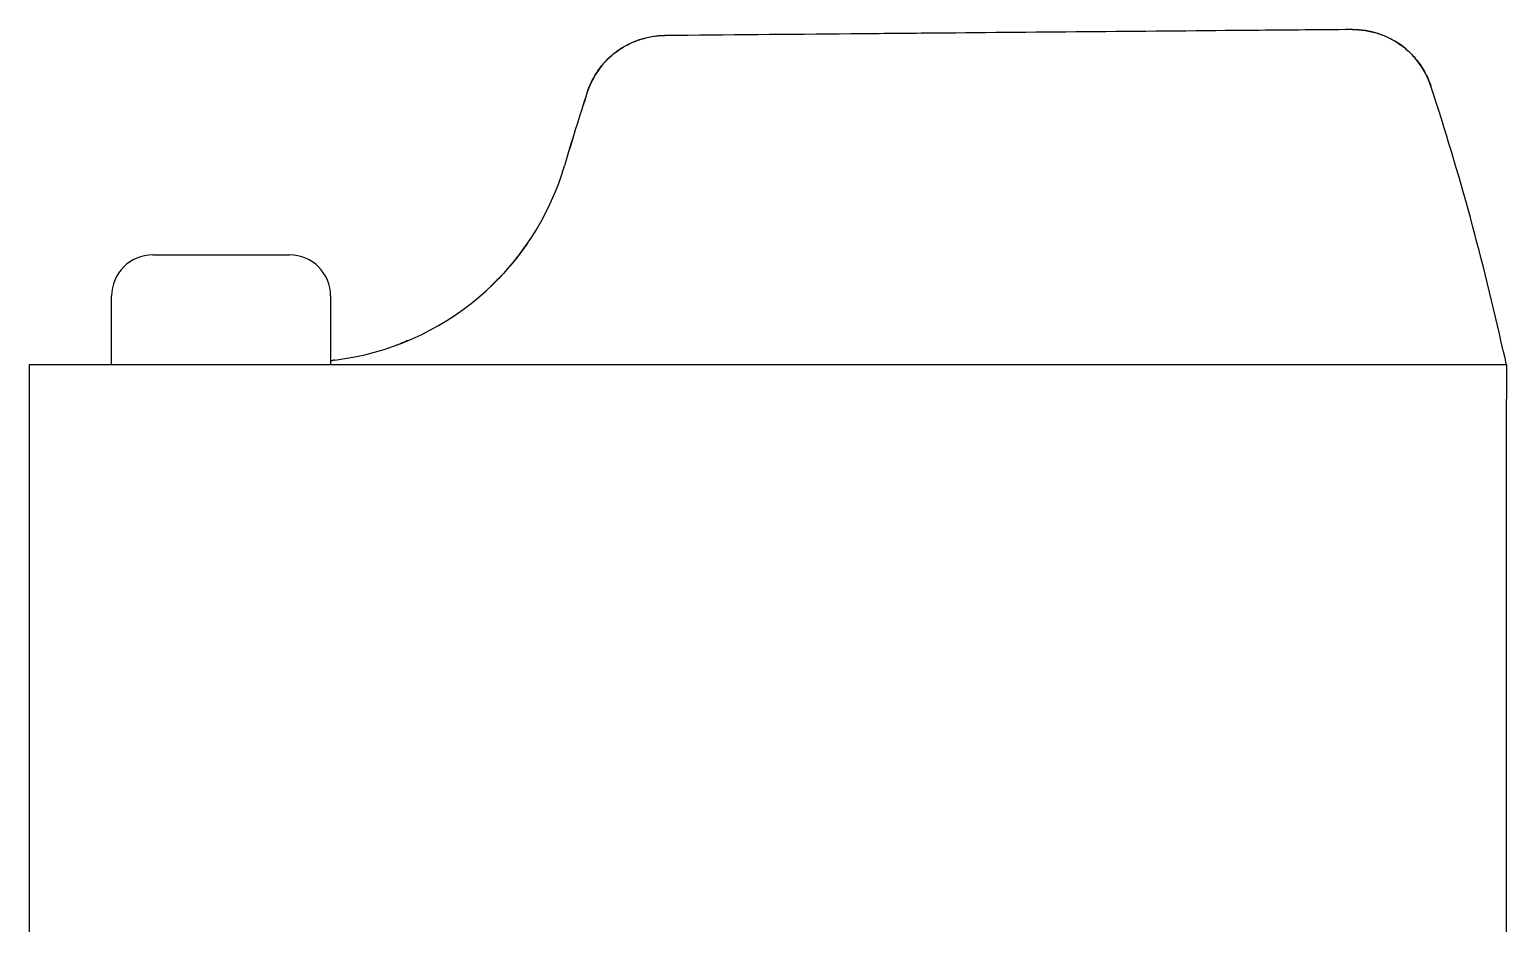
# Model space of a CAD drawing. Header units: millimetres. Extents: x 2029 to 2623, y -1230 to -810.
# Drawn here: x 2278.4 to 2332.4, y -1133 to -1100.3 of the extents above; entities that cross this region are included whole.
import ezdxf

# ---------------------------------------------------------------- set-up
doc = ezdxf.new("R2010")
doc.units = ezdxf.units.MM
doc.header["$LTSCALE"] = 10
doc.layers.add('DWG', color=7, linetype='Continuous')

msp = doc.modelspace()

# ---------------------------------------------------------------- linework, layer by layer
at = {"layer": 'DWG'}
for p, q in [((2301.612, -1100.533), (2301.614, -1100.533)), ((2326.73, -1100.313), (2326.73, -1100.313)), ((2298.787, -1102.604), (2298.785, -1102.604)), ((2297.95, -1105.291), (2297.955, -1105.29)), ((2282.909, -1108.551), (2287.909, -1108.551)), ((2281.409, -1112.551), (2281.409, -1110.051)), ((2289.409, -1110.051), (2289.409, -1112.551)), ((2278.409, -1152.051), (2278.409, -1112.551)), ((2278.409, -1112.551), (2332.355, -1112.551)), ((2332.359, -1112.573), (2332.368, -1112.573)), ((2332.368, -1112.573), (2332.368, -1112.801)), ((2332.368, -1112.801), (2332.368, -1113.576)), ((2332.368, -1113.576), (2332.368, -1113.826)), ((2332.368, -1153.276), (2332.368, -1113.826))]:
    msp.add_line(p, q, dxfattribs=at)
for centre, radius, start, end in [((2301.64, -1103.533), 3, 90.5, 161.9726), ((2326.756, -1103.313), 3, 18.1304, 90.5), ((2393.878, -1133.551), 100, 161.97262, 163.58388), ((2234.409, -1133.551), 100.172, 12.39391, 18.13039), ((2288.362, -1102.464), 10, 276.8722, 343.5839), ((2282.909, -1110.051), 1.5, 90, 180), ((2287.909, -1110.051), 1.5, 0, 90)]:
    msp.add_arc(centre, radius, start, end, dxfattribs=at)
for points, knots in [([(2298.785, -1102.604), (2298.833, -1102.455), (2298.893, -1102.31), (2298.982, -1102.136), (2299.001, -1102.101), (2299.039, -1102.032), (2299.059, -1101.999), (2299.121, -1101.898), (2299.164, -1101.833), (2299.301, -1101.645), (2299.402, -1101.527), (2299.566, -1101.361), (2299.624, -1101.308), (2299.743, -1101.205), (2299.804, -1101.157), (2299.993, -1101.019), (2300.125, -1100.937), (2300.332, -1100.831), (2300.403, -1100.797), (2300.511, -1100.752), (2300.548, -1100.737), (2300.622, -1100.71), (2300.658, -1100.697), (2300.844, -1100.635), (2300.994, -1100.598), (2301.3, -1100.548), (2301.455, -1100.534), (2301.612, -1100.533)], [0, 0, 0, 0, 0.125, 0.125, 0.15625, 0.15625, 0.1875, 0.1875, 0.25, 0.25, 0.375, 0.375, 0.4375, 0.4375, 0.5, 0.5, 0.625, 0.625, 0.6875, 0.6875, 0.71875, 0.71875, 0.75, 0.75, 0.875, 0.875, 1, 1, 1, 1]), ([(2326.73, -1100.313), (2325.433, -1100.325), (2324.136, -1100.336), (2318.945, -1100.381), (2315.052, -1100.415), (2310.245, -1100.457), (2309.332, -1100.465), (2306.149, -1100.493), (2303.881, -1100.513), (2301.612, -1100.533)], [0, 0, 0, 0, 0.154922, 0.154922, 0.619935, 0.619935, 0.72903, 0.72903, 1, 1, 1, 1]), ([(2326.73, -1100.313), (2326.889, -1100.312), (2327.047, -1100.323), (2327.244, -1100.353), (2327.283, -1100.36), (2327.361, -1100.375), (2327.4, -1100.383), (2327.516, -1100.41), (2327.592, -1100.431), (2327.817, -1100.503), (2327.963, -1100.562), (2328.139, -1100.651), (2328.174, -1100.669), (2328.243, -1100.708), (2328.278, -1100.727), (2328.38, -1100.789), (2328.446, -1100.833), (2328.638, -1100.971), (2328.757, -1101.073), (2328.925, -1101.239), (2328.979, -1101.297), (2329.057, -1101.387), (2329.082, -1101.418), (2329.131, -1101.48), (2329.155, -1101.512), (2329.272, -1101.671), (2329.354, -1101.805), (2329.497, -1102.083), (2329.558, -1102.228), (2329.607, -1102.38)], [0, 0, 0, 0, 0.125, 0.125, 0.15625, 0.15625, 0.1875, 0.1875, 0.25, 0.25, 0.375, 0.375, 0.40625, 0.40625, 0.4375, 0.4375, 0.5, 0.5, 0.625, 0.625, 0.6875, 0.6875, 0.71875, 0.71875, 0.75, 0.75, 0.875, 0.875, 1, 1, 1, 1]), ([(2298.785, -1102.604), (2298.639, -1103.05), (2298.497, -1103.497), (2298.219, -1104.393), (2298.082, -1104.842), (2297.95, -1105.291)], [0, 0, 0, 0, 0.5, 0.5, 1, 1, 1, 1]), ([(2296.208, -1108.654), (2296.052, -1108.852), (2295.89, -1109.042), (2295.57, -1109.389), (2295.413, -1109.547), (2295.252, -1109.7)], [0, 0, 0, 0, 0.523081, 0.523081, 1, 1, 1, 1]), ([(2292.22, -1111.684), (2292.134, -1111.722), (2292.047, -1111.759), (2291.912, -1111.814), (2291.865, -1111.833), (2291.818, -1111.851)], [0, 0, 0, 0, 0.652225, 0.652225, 1, 1, 1, 1]), ([(2332.246, -1112.051), (2332.246, -1112.051), (2332.248, -1112.058), (2332.252, -1112.076), (2332.256, -1112.095), (2332.257, -1112.102), (2332.261, -1112.117), (2332.262, -1112.126), (2332.268, -1112.153), (2332.273, -1112.174), (2332.281, -1112.209), (2332.283, -1112.221), (2332.289, -1112.247), (2332.292, -1112.261), (2332.301, -1112.302), (2332.307, -1112.332), (2332.318, -1112.38), (2332.321, -1112.397), (2332.329, -1112.43), (2332.332, -1112.447), (2332.344, -1112.5), (2332.351, -1112.536), (2332.359, -1112.573)], [0, 0, 0, 0, 0.125, 0.25, 0.25, 0.3125, 0.3125, 0.375, 0.375, 0.5, 0.5, 0.5625, 0.5625, 0.625, 0.625, 0.75, 0.75, 0.8125, 0.8125, 0.875, 0.875, 1, 1, 1, 1]), ([(2289.559, -1112.392), (2289.559, -1112.392), (2289.545, -1112.396), (2289.509, -1112.404), (2289.501, -1112.406), (2289.483, -1112.411), (2289.473, -1112.413), (2289.454, -1112.418), (2289.445, -1112.42), (2289.435, -1112.422), (2289.426, -1112.424), (2289.418, -1112.426), (2289.409, -1112.428)], [0, 0, 0, 0, 0.587376, 0.587376, 0.734322, 0.734322, 0.881269, 0.881269, 1, 1, 1, 1.101114, 1.101114, 1.101114, 1.101114])]:
    msp.add_open_spline(points, degree=3, knots=knots, dxfattribs=at)
msp.add_open_spline([(2296.598, -1108.126), (2296.474, -1108.305), (2296.345, -1108.481), (2296.208, -1108.654)], degree=3, dxfattribs=at)

doc.saveas('drawing.dxf')
